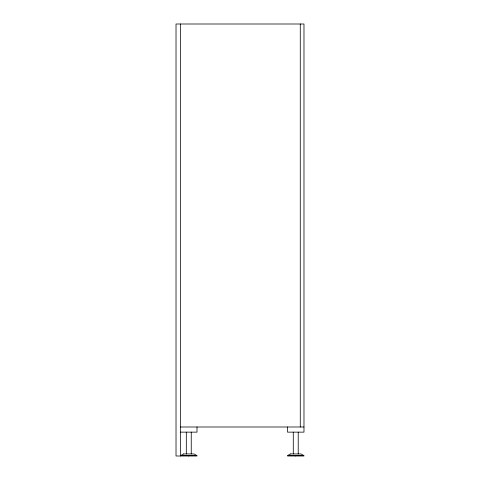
<?xml version="1.0" encoding="UTF-8"?>
<svg xmlns="http://www.w3.org/2000/svg" width="480" height="480" viewBox="0 0 480 480"><rect width="100%" height="100%" fill="white"/><g stroke="black" fill="none" stroke-linecap="round" stroke-linejoin="round"><path stroke-width="0.72" d="M180.546 426.996L303.978 426.996M180.546 432.138L197.004 432.138L197.004 426.996M197.004 456L176.022 456L176.022 24L303.978 24L303.978 432.138L287.52 432.138L287.52 426.996M287.52 456L303.978 456M300.276 24L300.276 426.996M298.218 432.138L298.218 453.942M295.746 455.604L295.746 456M293.28 432.138L293.28 453.942M191.244 432.138L191.244 453.942M188.778 455.604L188.778 456M186.312 432.138L186.312 453.942M180.546 24L180.546 456M183.51 453.942L180.546 455.604L197.004 455.604L194.04 453.942L183.51 453.942M290.484 453.942L287.52 455.604L303.978 455.604L301.014 453.942L290.484 453.942"/></g></svg>
